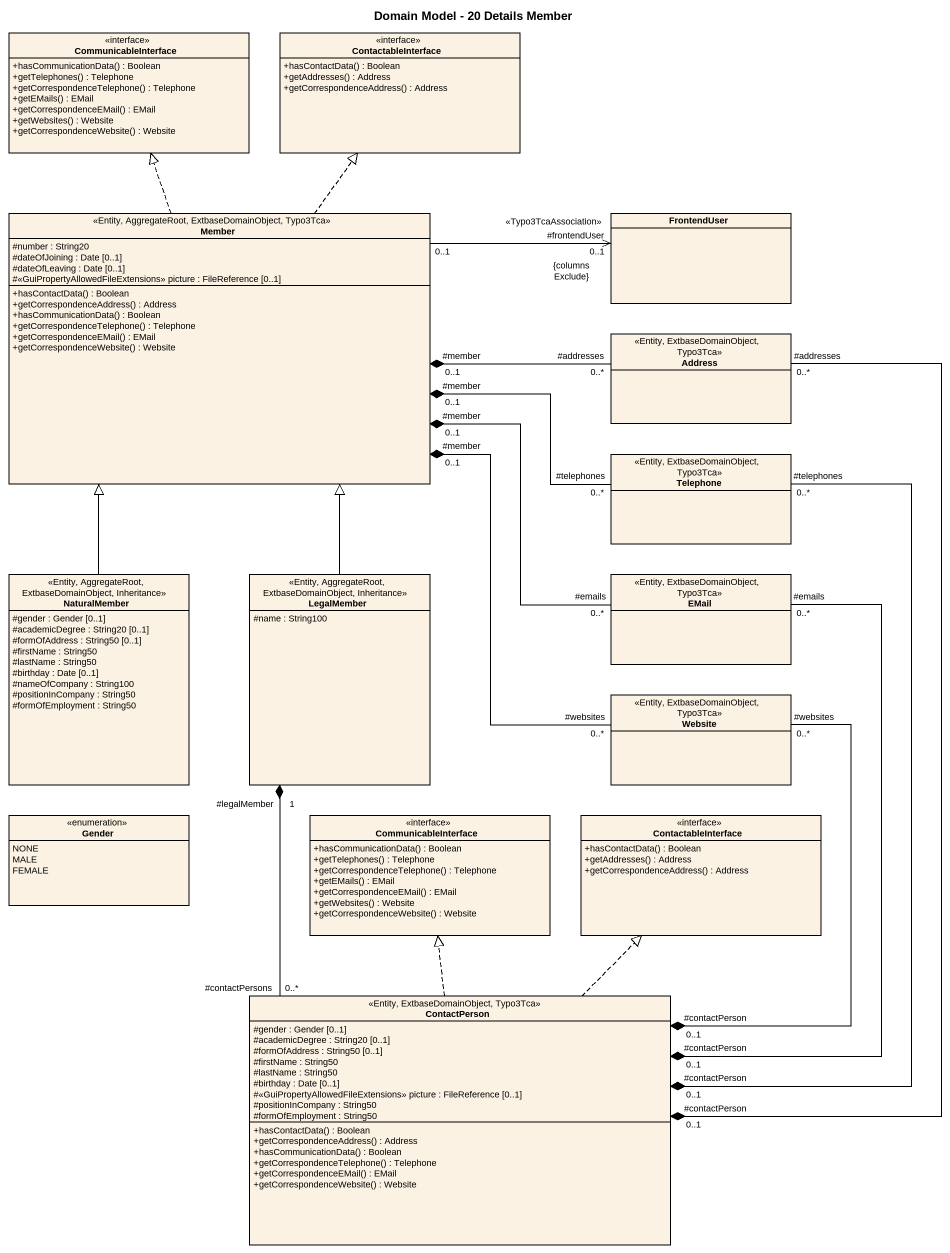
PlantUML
@startuml
title Domain Model - 20 Details Member
hide circle
hide empty members
skinparam classAttributeIconSize 0
interface CommunicableInterface {
  +hasCommunicationData() : Boolean
  +getTelephones() : Telephone
  +getCorrespondenceTelephone() : Telephone
  +getEMails() : EMail
  +getCorrespondenceEMail() : EMail
  +getWebsites() : Website
  +getCorrespondenceWebsite() : Website
}
interface ContactableInterface {
  +hasContactData() : Boolean
  +getAddresses() : Address
  +getCorrespondenceAddress() : Address
}
class Member <<Entity, AggregateRoot, ExtbaseDomainObject, Typo3Tca>> {
  #number : String20
  #dateOfJoining : Date [0..1]
  #dateOfLeaving : Date [0..1]
  #<<GuiPropertyAllowedFileExtensions>> picture : FileReference [0..1]
  +hasContactData() : Boolean
  +getCorrespondenceAddress() : Address
  +hasCommunicationData() : Boolean
  +getCorrespondenceTelephone() : Telephone
  +getCorrespondenceEMail() : EMail
  +getCorrespondenceWebsite() : Website
}
class FrontendUser
class Address <<Entity, ExtbaseDomainObject, Typo3Tca>>
class Telephone <<Entity, ExtbaseDomainObject, Typo3Tca>>
class NaturalMember <<Entity, AggregateRoot, ExtbaseDomainObject, Inheritance>> {
  #gender : Gender [0..1]
  #academicDegree : String20 [0..1]
  #formOfAddress : String50 [0..1]
  #firstName : String50
  #lastName : String50
  #birthday : Date [0..1]
  #nameOfCompany : String100
  #positionInCompany : String50
  #formOfEmployment : String50
}
class LegalMember <<Entity, AggregateRoot, ExtbaseDomainObject, Inheritance>> {
  #name : String100
}
class EMail <<Entity, ExtbaseDomainObject, Typo3Tca>>
class Website <<Entity, ExtbaseDomainObject, Typo3Tca>>
enum Gender {
  NONE
  MALE
  FEMALE
}
interface "CommunicableInterface" as CommunicableInterface_2 {
  +hasCommunicationData() : Boolean
  +getTelephones() : Telephone
  +getCorrespondenceTelephone() : Telephone
  +getEMails() : EMail
  +getCorrespondenceEMail() : EMail
  +getWebsites() : Website
  +getCorrespondenceWebsite() : Website
}
interface "ContactableInterface" as ContactableInterface_2 {
  +hasContactData() : Boolean
  +getAddresses() : Address
  +getCorrespondenceAddress() : Address
}
class ContactPerson <<Entity, ExtbaseDomainObject, Typo3Tca>> {
  #gender : Gender [0..1]
  #academicDegree : String20 [0..1]
  #formOfAddress : String50 [0..1]
  #firstName : String50
  #lastName : String50
  #birthday : Date [0..1]
  #<<GuiPropertyAllowedFileExtensions>> picture : FileReference [0..1]
  #positionInCompany : String50
  #formOfEmployment : String50
  +hasContactData() : Boolean
  +getCorrespondenceAddress() : Address
  +hasCommunicationData() : Boolean
  +getCorrespondenceTelephone() : Telephone
  +getCorrespondenceEMail() : EMail
  +getCorrespondenceWebsite() : Website
}
Member .up.|> CommunicableInterface
Member .up.|> ContactableInterface
Member "0..1" -right-> "#frontendUser\n0..1\n<<Typo3TcaAssociation>>\n{columnsExclude}" FrontendUser
Member "0..1\n#member" *-right- "0..*\n#addresses" Address
Member "0..1\n#member" *-right- "0..*\n#telephones" Telephone
Member "0..1\n#member" *-right- "0..*\n#emails" EMail
Member "0..1\n#member" *-- "0..*\n#websites" Website
NaturalMember -up-|> Member
LegalMember -up-|> Member
LegalMember "1\n#legalMember" *-- "0..*\n#contactPersons" ContactPerson
ContactPerson "0..1\n#contactPerson" *-up- "0..*\n#addresses" Address
ContactPerson "0..1\n#contactPerson" *-up- "0..*\n#telephones" Telephone
ContactPerson "0..1\n#contactPerson" *-up- "0..*\n#emails" EMail
ContactPerson "0..1\n#contactPerson" *-up- "0..*\n#websites" Website
ContactPerson .up.|> CommunicableInterface_2
ContactPerson .up.|> ContactableInterface_2
@enduml
